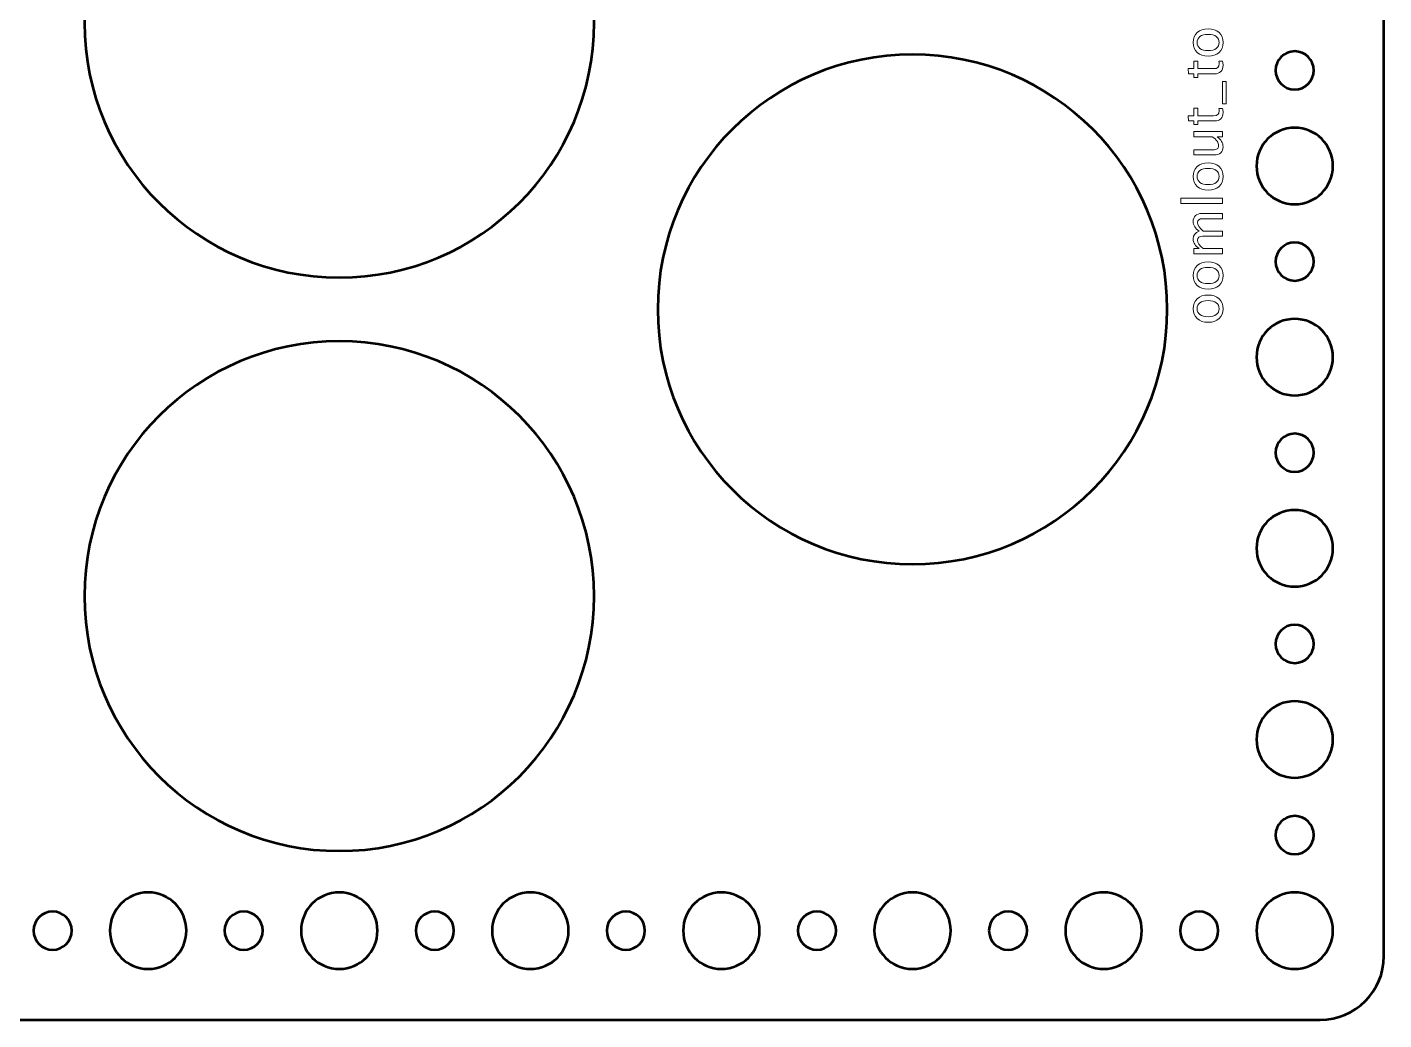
# Model space of a CAD drawing. Header units: centimetres. Extents: x -10.4 to 10.4, y -13.4 to 13.4.
# Drawn here: x -0.2 to 10.45, y -13.45 to -5.66 of the extents above; entities that cross this region are included whole.
import ezdxf

# ---------------------------------------------------------------- set-up
doc = ezdxf.new("R2010")
doc.units = ezdxf.units.CM
doc.header["$MEASUREMENT"] = 0
doc.layers.add('Layer 1', color=7, linetype='Continuous')

msp = doc.modelspace()

# ---------------------------------------------------------------- linework, layer by layer
at = {"layer": 'Layer 1', "lineweight": 53}
for points, knots in [([(9.95, -13.45), (9.95, -13.45), (-9.95, -13.45), (-9.95, -13.45), (-9.95, -13.45), (-10.22614, -13.45), (-10.45, -13.22614), (-10.45, -12.95), (-10.45, -12.95), (-10.45, -12.95), (-10.45, 12.95), (-10.45, 12.95), (-10.45, 12.95), (-10.45, 13.22614), (-10.22614, 13.45), (-9.95, 13.45), (-9.95, 13.45), (-9.95, 13.45), (9.95, 13.45), (9.95, 13.45), (9.95, 13.45), (10.22614, 13.45), (10.45, 13.22614), (10.45, 12.95), (10.45, 12.95), (10.45, 12.95), (10.45, -12.95), (10.45, -12.95), (10.45, -12.95), (10.45, -13.22614), (10.22614, -13.45), (9.95, -13.45)], [0, 0, 0, 0, 0.11111111, 0.11111111, 0.11111111, 0.11111111, 0.22222222, 0.22222222, 0.22222222, 0.22222222, 0.33333333, 0.33333333, 0.33333333, 0.33333333, 0.44444444, 0.44444444, 0.44444444, 0.44444444, 0.55555556, 0.55555556, 0.55555556, 0.55555556, 0.66666667, 0.66666667, 0.66666667, 0.66666667, 0.77777778, 0.77777778, 0.77777778, 0.77777778, 1, 1, 1, 1]), ([(0.25, -5.625), (0.25, -4.52043), (1.14543, -3.625), (2.25, -3.625), (2.25, -3.625), (3.35457, -3.625), (4.25, -4.52043), (4.25, -5.625), (4.25, -5.625), (4.25, -6.72957), (3.35457, -7.625), (2.25, -7.625), (2.25, -7.625), (1.14543, -7.625), (0.25, -6.72957), (0.25, -5.625)], [0, 0, 0, 0, 0.2, 0.2, 0.2, 0.2, 0.4, 0.4, 0.4, 0.4, 0.6, 0.6, 0.6, 0.6, 1, 1, 1, 1]), ([(9.75, -6.15), (9.66716, -6.15), (9.6, -6.08284), (9.6, -6), (9.6, -6), (9.6, -5.91716), (9.66716, -5.85), (9.75, -5.85), (9.75, -5.85), (9.83284, -5.85), (9.9, -5.91716), (9.9, -6), (9.9, -6), (9.9, -6.08284), (9.83284, -6.15), (9.75, -6.15)], [0, 0, 0, 0, 0.2, 0.2, 0.2, 0.2, 0.4, 0.4, 0.4, 0.4, 0.6, 0.6, 0.6, 0.6, 1, 1, 1, 1]), ([(4.75, -7.875), (4.75, -6.77043), (5.64543, -5.875), (6.75, -5.875), (6.75, -5.875), (7.85457, -5.875), (8.75, -6.77043), (8.75, -7.875), (8.75, -7.875), (8.75, -8.97957), (7.85457, -9.875), (6.75, -9.875), (6.75, -9.875), (5.64543, -9.875), (4.75, -8.97957), (4.75, -7.875)], [0, 0, 0, 0, 0.2, 0.2, 0.2, 0.2, 0.4, 0.4, 0.4, 0.4, 0.6, 0.6, 0.6, 0.6, 1, 1, 1, 1]), ([(9.75, -7.05), (9.58431, -7.05), (9.45, -6.91569), (9.45, -6.75), (9.45, -6.75), (9.45, -6.58431), (9.58431, -6.45), (9.75, -6.45), (9.75, -6.45), (9.91569, -6.45), (10.05, -6.58431), (10.05, -6.75), (10.05, -6.75), (10.05, -6.91569), (9.91569, -7.05), (9.75, -7.05)], [0, 0, 0, 0, 0.2, 0.2, 0.2, 0.2, 0.4, 0.4, 0.4, 0.4, 0.6, 0.6, 0.6, 0.6, 1, 1, 1, 1]), ([(9.75, -7.65), (9.66716, -7.65), (9.6, -7.58284), (9.6, -7.5), (9.6, -7.5), (9.6, -7.41716), (9.66716, -7.35), (9.75, -7.35), (9.75, -7.35), (9.83284, -7.35), (9.9, -7.41716), (9.9, -7.5), (9.9, -7.5), (9.9, -7.58284), (9.83284, -7.65), (9.75, -7.65)], [0, 0, 0, 0, 0.2, 0.2, 0.2, 0.2, 0.4, 0.4, 0.4, 0.4, 0.6, 0.6, 0.6, 0.6, 1, 1, 1, 1]), ([(9.75, -8.55), (9.58431, -8.55), (9.45, -8.41569), (9.45, -8.25), (9.45, -8.25), (9.45, -8.08431), (9.58431, -7.95), (9.75, -7.95), (9.75, -7.95), (9.91569, -7.95), (10.05, -8.08431), (10.05, -8.25), (10.05, -8.25), (10.05, -8.41569), (9.91569, -8.55), (9.75, -8.55)], [0, 0, 0, 0, 0.2, 0.2, 0.2, 0.2, 0.4, 0.4, 0.4, 0.4, 0.6, 0.6, 0.6, 0.6, 1, 1, 1, 1]), ([(0.25, -10.125), (0.25, -9.02043), (1.14543, -8.125), (2.25, -8.125), (2.25, -8.125), (3.35457, -8.125), (4.25, -9.02043), (4.25, -10.125), (4.25, -10.125), (4.25, -11.22957), (3.35457, -12.125), (2.25, -12.125), (2.25, -12.125), (1.14543, -12.125), (0.25, -11.22957), (0.25, -10.125)], [0, 0, 0, 0, 0.2, 0.2, 0.2, 0.2, 0.4, 0.4, 0.4, 0.4, 0.6, 0.6, 0.6, 0.6, 1, 1, 1, 1]), ([(9.75, -9.15), (9.66716, -9.15), (9.6, -9.08284), (9.6, -9), (9.6, -9), (9.6, -8.91716), (9.66716, -8.85), (9.75, -8.85), (9.75, -8.85), (9.83284, -8.85), (9.9, -8.91716), (9.9, -9), (9.9, -9), (9.9, -9.08284), (9.83284, -9.15), (9.75, -9.15)], [0, 0, 0, 0, 0.2, 0.2, 0.2, 0.2, 0.4, 0.4, 0.4, 0.4, 0.6, 0.6, 0.6, 0.6, 1, 1, 1, 1]), ([(9.75, -10.05), (9.58431, -10.05), (9.45, -9.91569), (9.45, -9.75), (9.45, -9.75), (9.45, -9.58431), (9.58431, -9.45), (9.75, -9.45), (9.75, -9.45), (9.91569, -9.45), (10.05, -9.58431), (10.05, -9.75), (10.05, -9.75), (10.05, -9.91569), (9.91569, -10.05), (9.75, -10.05)], [0, 0, 0, 0, 0.2, 0.2, 0.2, 0.2, 0.4, 0.4, 0.4, 0.4, 0.6, 0.6, 0.6, 0.6, 1, 1, 1, 1]), ([(9.75, -10.65), (9.66716, -10.65), (9.6, -10.58284), (9.6, -10.5), (9.6, -10.5), (9.6, -10.41716), (9.66716, -10.35), (9.75, -10.35), (9.75, -10.35), (9.83284, -10.35), (9.9, -10.41716), (9.9, -10.5), (9.9, -10.5), (9.9, -10.58284), (9.83284, -10.65), (9.75, -10.65)], [0, 0, 0, 0, 0.2, 0.2, 0.2, 0.2, 0.4, 0.4, 0.4, 0.4, 0.6, 0.6, 0.6, 0.6, 1, 1, 1, 1]), ([(9.75, -11.55), (9.58431, -11.55), (9.45, -11.41569), (9.45, -11.25), (9.45, -11.25), (9.45, -11.08431), (9.58431, -10.95), (9.75, -10.95), (9.75, -10.95), (9.91569, -10.95), (10.05, -11.08431), (10.05, -11.25), (10.05, -11.25), (10.05, -11.41569), (9.91569, -11.55), (9.75, -11.55)], [0, 0, 0, 0, 0.2, 0.2, 0.2, 0.2, 0.4, 0.4, 0.4, 0.4, 0.6, 0.6, 0.6, 0.6, 1, 1, 1, 1]), ([(9.75, -12.15), (9.66716, -12.15), (9.6, -12.08284), (9.6, -12), (9.6, -12), (9.6, -11.91716), (9.66716, -11.85), (9.75, -11.85), (9.75, -11.85), (9.83284, -11.85), (9.9, -11.91716), (9.9, -12), (9.9, -12), (9.9, -12.08284), (9.83284, -12.15), (9.75, -12.15)], [0, 0, 0, 0, 0.2, 0.2, 0.2, 0.2, 0.4, 0.4, 0.4, 0.4, 0.6, 0.6, 0.6, 0.6, 1, 1, 1, 1]), ([(0.45, -12.75), (0.45, -12.58431), (0.58431, -12.45), (0.75, -12.45), (0.75, -12.45), (0.91569, -12.45), (1.05, -12.58431), (1.05, -12.75), (1.05, -12.75), (1.05, -12.91569), (0.91569, -13.05), (0.75, -13.05), (0.75, -13.05), (0.58431, -13.05), (0.45, -12.91569), (0.45, -12.75)], [0, 0, 0, 0, 0.2, 0.2, 0.2, 0.2, 0.4, 0.4, 0.4, 0.4, 0.6, 0.6, 0.6, 0.6, 1, 1, 1, 1]), ([(1.95, -12.75), (1.95, -12.58431), (2.08431, -12.45), (2.25, -12.45), (2.25, -12.45), (2.41569, -12.45), (2.55, -12.58431), (2.55, -12.75), (2.55, -12.75), (2.55, -12.91569), (2.41569, -13.05), (2.25, -13.05), (2.25, -13.05), (2.08431, -13.05), (1.95, -12.91569), (1.95, -12.75)], [0, 0, 0, 0, 0.2, 0.2, 0.2, 0.2, 0.4, 0.4, 0.4, 0.4, 0.6, 0.6, 0.6, 0.6, 1, 1, 1, 1]), ([(3.45, -12.75), (3.45, -12.58431), (3.58431, -12.45), (3.75, -12.45), (3.75, -12.45), (3.91569, -12.45), (4.05, -12.58431), (4.05, -12.75), (4.05, -12.75), (4.05, -12.91569), (3.91569, -13.05), (3.75, -13.05), (3.75, -13.05), (3.58431, -13.05), (3.45, -12.91569), (3.45, -12.75)], [0, 0, 0, 0, 0.2, 0.2, 0.2, 0.2, 0.4, 0.4, 0.4, 0.4, 0.6, 0.6, 0.6, 0.6, 1, 1, 1, 1]), ([(4.95, -12.75), (4.95, -12.58431), (5.08431, -12.45), (5.25, -12.45), (5.25, -12.45), (5.41569, -12.45), (5.55, -12.58431), (5.55, -12.75), (5.55, -12.75), (5.55, -12.91569), (5.41569, -13.05), (5.25, -13.05), (5.25, -13.05), (5.08431, -13.05), (4.95, -12.91569), (4.95, -12.75)], [0, 0, 0, 0, 0.2, 0.2, 0.2, 0.2, 0.4, 0.4, 0.4, 0.4, 0.6, 0.6, 0.6, 0.6, 1, 1, 1, 1]), ([(6.45, -12.75), (6.45, -12.58431), (6.58431, -12.45), (6.75, -12.45), (6.75, -12.45), (6.91569, -12.45), (7.05, -12.58431), (7.05, -12.75), (7.05, -12.75), (7.05, -12.91569), (6.91569, -13.05), (6.75, -13.05), (6.75, -13.05), (6.58431, -13.05), (6.45, -12.91569), (6.45, -12.75)], [0, 0, 0, 0, 0.2, 0.2, 0.2, 0.2, 0.4, 0.4, 0.4, 0.4, 0.6, 0.6, 0.6, 0.6, 1, 1, 1, 1]), ([(7.95, -12.75), (7.95, -12.58431), (8.08431, -12.45), (8.25, -12.45), (8.25, -12.45), (8.41569, -12.45), (8.55, -12.58431), (8.55, -12.75), (8.55, -12.75), (8.55, -12.91569), (8.41569, -13.05), (8.25, -13.05), (8.25, -13.05), (8.08431, -13.05), (7.95, -12.91569), (7.95, -12.75)], [0, 0, 0, 0, 0.2, 0.2, 0.2, 0.2, 0.4, 0.4, 0.4, 0.4, 0.6, 0.6, 0.6, 0.6, 1, 1, 1, 1]), ([(9.45, -12.75), (9.45, -12.58431), (9.58431, -12.45), (9.75, -12.45), (9.75, -12.45), (9.91569, -12.45), (10.05, -12.58431), (10.05, -12.75), (10.05, -12.75), (10.05, -12.91569), (9.91569, -13.05), (9.75, -13.05), (9.75, -13.05), (9.58431, -13.05), (9.45, -12.91569), (9.45, -12.75)], [0, 0, 0, 0, 0.2, 0.2, 0.2, 0.2, 0.4, 0.4, 0.4, 0.4, 0.6, 0.6, 0.6, 0.6, 1, 1, 1, 1]), ([(-0.15, -12.75), (-0.15, -12.66716), (-0.08284, -12.6), (0, -12.6), (0, -12.6), (0.08284, -12.6), (0.15, -12.66716), (0.15, -12.75), (0.15, -12.75), (0.15, -12.83284), (0.08284, -12.9), (0, -12.9), (0, -12.9), (-0.08284, -12.9), (-0.15, -12.83284), (-0.15, -12.75)], [0, 0, 0, 0, 0.2, 0.2, 0.2, 0.2, 0.4, 0.4, 0.4, 0.4, 0.6, 0.6, 0.6, 0.6, 1, 1, 1, 1]), ([(1.35, -12.75), (1.35, -12.66716), (1.41716, -12.6), (1.5, -12.6), (1.5, -12.6), (1.58284, -12.6), (1.65, -12.66716), (1.65, -12.75), (1.65, -12.75), (1.65, -12.83284), (1.58284, -12.9), (1.5, -12.9), (1.5, -12.9), (1.41716, -12.9), (1.35, -12.83284), (1.35, -12.75)], [0, 0, 0, 0, 0.2, 0.2, 0.2, 0.2, 0.4, 0.4, 0.4, 0.4, 0.6, 0.6, 0.6, 0.6, 1, 1, 1, 1]), ([(2.85, -12.75), (2.85, -12.66716), (2.91716, -12.6), (3, -12.6), (3, -12.6), (3.08284, -12.6), (3.15, -12.66716), (3.15, -12.75), (3.15, -12.75), (3.15, -12.83284), (3.08284, -12.9), (3, -12.9), (3, -12.9), (2.91716, -12.9), (2.85, -12.83284), (2.85, -12.75)], [0, 0, 0, 0, 0.2, 0.2, 0.2, 0.2, 0.4, 0.4, 0.4, 0.4, 0.6, 0.6, 0.6, 0.6, 1, 1, 1, 1]), ([(4.35, -12.75), (4.35, -12.66716), (4.41716, -12.6), (4.5, -12.6), (4.5, -12.6), (4.58284, -12.6), (4.65, -12.66716), (4.65, -12.75), (4.65, -12.75), (4.65, -12.83284), (4.58284, -12.9), (4.5, -12.9), (4.5, -12.9), (4.41716, -12.9), (4.35, -12.83284), (4.35, -12.75)], [0, 0, 0, 0, 0.2, 0.2, 0.2, 0.2, 0.4, 0.4, 0.4, 0.4, 0.6, 0.6, 0.6, 0.6, 1, 1, 1, 1]), ([(5.85, -12.75), (5.85, -12.66716), (5.91716, -12.6), (6, -12.6), (6, -12.6), (6.08284, -12.6), (6.15, -12.66716), (6.15, -12.75), (6.15, -12.75), (6.15, -12.83284), (6.08284, -12.9), (6, -12.9), (6, -12.9), (5.91716, -12.9), (5.85, -12.83284), (5.85, -12.75)], [0, 0, 0, 0, 0.2, 0.2, 0.2, 0.2, 0.4, 0.4, 0.4, 0.4, 0.6, 0.6, 0.6, 0.6, 1, 1, 1, 1]), ([(7.35, -12.75), (7.35, -12.66716), (7.41716, -12.6), (7.5, -12.6), (7.5, -12.6), (7.58284, -12.6), (7.65, -12.66716), (7.65, -12.75), (7.65, -12.75), (7.65, -12.83284), (7.58284, -12.9), (7.5, -12.9), (7.5, -12.9), (7.41716, -12.9), (7.35, -12.83284), (7.35, -12.75)], [0, 0, 0, 0, 0.2, 0.2, 0.2, 0.2, 0.4, 0.4, 0.4, 0.4, 0.6, 0.6, 0.6, 0.6, 1, 1, 1, 1]), ([(8.85, -12.75), (8.85, -12.66716), (8.91716, -12.6), (9, -12.6), (9, -12.6), (9.08284, -12.6), (9.15, -12.66716), (9.15, -12.75), (9.15, -12.75), (9.15, -12.83284), (9.08284, -12.9), (9, -12.9), (9, -12.9), (8.91716, -12.9), (8.85, -12.83284), (8.85, -12.75)], [0, 0, 0, 0, 0.2, 0.2, 0.2, 0.2, 0.4, 0.4, 0.4, 0.4, 0.6, 0.6, 0.6, 0.6, 1, 1, 1, 1])]:
    msp.add_open_spline(points, degree=3, knots=knots, dxfattribs=at)
at = {"layer": 'Layer 1', "color": 5, "lineweight": 9}
for points, knots in [([(9.1876, -5.78071), (9.1876, -5.81366), (9.17709, -5.83976), (9.15606, -5.85895), (9.15606, -5.85895), (9.13504, -5.87821), (9.10646, -5.88781), (9.07041, -5.88781), (9.07041, -5.88781), (9.03443, -5.88781), (9.00592, -5.87821), (8.98497, -5.85895), (8.98497, -5.85895), (8.96401, -5.83976), (8.9535, -5.81366), (8.9535, -5.78071), (8.9535, -5.78071), (8.9535, -5.74776), (8.96401, -5.72165), (8.98497, -5.70246), (8.98497, -5.70246), (9.00592, -5.6832), (9.03443, -5.67361), (9.07041, -5.67361), (9.07041, -5.67361), (9.10646, -5.67361), (9.13504, -5.6832), (9.15606, -5.70246), (9.15606, -5.70246), (9.17709, -5.72165), (9.1876, -5.74776), (9.1876, -5.78071)], [0, 0, 0, 0, 0.11111111, 0.11111111, 0.11111111, 0.11111111, 0.22222222, 0.22222222, 0.22222222, 0.22222222, 0.33333333, 0.33333333, 0.33333333, 0.33333333, 0.44444444, 0.44444444, 0.44444444, 0.44444444, 0.55555556, 0.55555556, 0.55555556, 0.55555556, 0.66666667, 0.66666667, 0.66666667, 0.66666667, 0.77777778, 0.77777778, 0.77777778, 0.77777778, 1, 1, 1, 1]), ([(9.15712, -5.78078), (9.15712, -5.76067), (9.14957, -5.74501), (9.1344, -5.73386), (9.1344, -5.73386), (9.1193, -5.72278), (9.098, -5.71721), (9.07041, -5.71721), (9.07041, -5.71721), (9.04296, -5.71721), (9.02165, -5.72278), (9.00656, -5.73386), (9.00656, -5.73386), (8.99153, -5.74501), (8.98398, -5.76067), (8.98398, -5.78078), (8.98398, -5.78078), (8.98398, -5.80096), (8.99153, -5.81662), (9.00656, -5.82763), (9.00656, -5.82763), (9.02165, -5.8387), (9.04296, -5.84421), (9.07041, -5.84421), (9.07041, -5.84421), (9.098, -5.84421), (9.1193, -5.8387), (9.1344, -5.82763), (9.1344, -5.82763), (9.14957, -5.81662), (9.15712, -5.80096), (9.15712, -5.78078)], [0, 0, 0, 0, 0.11111111, 0.11111111, 0.11111111, 0.11111111, 0.22222222, 0.22222222, 0.22222222, 0.22222222, 0.33333333, 0.33333333, 0.33333333, 0.33333333, 0.44444444, 0.44444444, 0.44444444, 0.44444444, 0.55555556, 0.55555556, 0.55555556, 0.55555556, 0.66666667, 0.66666667, 0.66666667, 0.66666667, 0.77777778, 0.77777778, 0.77777778, 0.77777778, 1, 1, 1, 1]), ([(9.18245, -5.92803), (9.18591, -5.94059), (9.1876, -5.95153), (9.1876, -5.96077), (9.1876, -5.96077), (9.1876, -5.98151), (9.18167, -5.99767), (9.16982, -6.00924), (9.16982, -6.00924), (9.15797, -6.02088), (9.14153, -6.02667), (9.12043, -6.02667), (9.12043, -6.02667), (9.12043, -6.02667), (8.98863, -6.02667), (8.98863, -6.02667), (8.98863, -6.02667), (8.98863, -6.02667), (8.98863, -6.05475), (8.98863, -6.05475), (8.98863, -6.05475), (8.98863, -6.05475), (8.95816, -6.05475), (8.95816, -6.05475), (8.95816, -6.05475), (8.95816, -6.05475), (8.95816, -6.02667), (8.95816, -6.02667), (8.95816, -6.02667), (8.95816, -6.02667), (8.91759, -6.02667), (8.91759, -6.02667), (8.91759, -6.02667), (8.91759, -6.02667), (8.91371, -5.98603), (8.91371, -5.98603), (8.91371, -5.98603), (8.91371, -5.98603), (8.95816, -5.98603), (8.95816, -5.98603), (8.95816, -5.98603), (8.95816, -5.98603), (8.95816, -5.92718), (8.95816, -5.92718), (8.95816, -5.92718), (8.95816, -5.92718), (8.98863, -5.92718), (8.98863, -5.92718), (8.98863, -5.92718), (8.98863, -5.92718), (8.98863, -5.98603), (8.98863, -5.98603), (8.98863, -5.98603), (8.98863, -5.98603), (9.11309, -5.98603), (9.11309, -5.98603), (9.11309, -5.98603), (9.14244, -5.98603), (9.15712, -5.97326), (9.15712, -5.94779), (9.15712, -5.94779), (9.15712, -5.94235), (9.1562, -5.93579), (9.15444, -5.92803), (9.15444, -5.92803), (9.15444, -5.92803), (9.18245, -5.92803), (9.18245, -5.92803)], [0, 0, 0, 0, 0.05555556, 0.05555556, 0.05555556, 0.05555556, 0.11111111, 0.11111111, 0.11111111, 0.11111111, 0.16666667, 0.16666667, 0.16666667, 0.16666667, 0.22222222, 0.22222222, 0.22222222, 0.22222222, 0.27777778, 0.27777778, 0.27777778, 0.27777778, 0.33333333, 0.33333333, 0.33333333, 0.33333333, 0.38888889, 0.38888889, 0.38888889, 0.38888889, 0.44444444, 0.44444444, 0.44444444, 0.44444444, 0.5, 0.5, 0.5, 0.5, 0.55555556, 0.55555556, 0.55555556, 0.55555556, 0.61111111, 0.61111111, 0.61111111, 0.61111111, 0.66666667, 0.66666667, 0.66666667, 0.66666667, 0.72222222, 0.72222222, 0.72222222, 0.72222222, 0.77777778, 0.77777778, 0.77777778, 0.77777778, 0.83333333, 0.83333333, 0.83333333, 0.83333333, 0.88888889, 0.88888889, 0.88888889, 0.88888889, 1, 1, 1, 1]), ([(9.213, -6.26289), (9.213, -6.26289), (9.18252, -6.26289), (9.18252, -6.26289), (9.18252, -6.26289), (9.18252, -6.26289), (9.18252, -6.08678), (9.18252, -6.08678), (9.18252, -6.08678), (9.18252, -6.08678), (9.213, -6.08678), (9.213, -6.08678), (9.213, -6.08678), (9.213, -6.08678), (9.213, -6.26289), (9.213, -6.26289)], [0, 0, 0, 0, 0.2, 0.2, 0.2, 0.2, 0.4, 0.4, 0.4, 0.4, 0.6, 0.6, 0.6, 0.6, 1, 1, 1, 1]), ([(9.18245, -6.29803), (9.18591, -6.31059), (9.1876, -6.32153), (9.1876, -6.33077), (9.1876, -6.33077), (9.1876, -6.35151), (9.18167, -6.36767), (9.16982, -6.37924), (9.16982, -6.37924), (9.15797, -6.39088), (9.14153, -6.39667), (9.12043, -6.39667), (9.12043, -6.39667), (9.12043, -6.39667), (8.98863, -6.39667), (8.98863, -6.39667), (8.98863, -6.39667), (8.98863, -6.39667), (8.98863, -6.42475), (8.98863, -6.42475), (8.98863, -6.42475), (8.98863, -6.42475), (8.95816, -6.42475), (8.95816, -6.42475), (8.95816, -6.42475), (8.95816, -6.42475), (8.95816, -6.39667), (8.95816, -6.39667), (8.95816, -6.39667), (8.95816, -6.39667), (8.91759, -6.39667), (8.91759, -6.39667), (8.91759, -6.39667), (8.91759, -6.39667), (8.91371, -6.35603), (8.91371, -6.35603), (8.91371, -6.35603), (8.91371, -6.35603), (8.95816, -6.35603), (8.95816, -6.35603), (8.95816, -6.35603), (8.95816, -6.35603), (8.95816, -6.29718), (8.95816, -6.29718), (8.95816, -6.29718), (8.95816, -6.29718), (8.98863, -6.29718), (8.98863, -6.29718), (8.98863, -6.29718), (8.98863, -6.29718), (8.98863, -6.35603), (8.98863, -6.35603), (8.98863, -6.35603), (8.98863, -6.35603), (9.11309, -6.35603), (9.11309, -6.35603), (9.11309, -6.35603), (9.14244, -6.35603), (9.15712, -6.34326), (9.15712, -6.31779), (9.15712, -6.31779), (9.15712, -6.31235), (9.1562, -6.30579), (9.15444, -6.29803), (9.15444, -6.29803), (9.15444, -6.29803), (9.18245, -6.29803), (9.18245, -6.29803)], [0, 0, 0, 0, 0.05555556, 0.05555556, 0.05555556, 0.05555556, 0.11111111, 0.11111111, 0.11111111, 0.11111111, 0.16666667, 0.16666667, 0.16666667, 0.16666667, 0.22222222, 0.22222222, 0.22222222, 0.22222222, 0.27777778, 0.27777778, 0.27777778, 0.27777778, 0.33333333, 0.33333333, 0.33333333, 0.33333333, 0.38888889, 0.38888889, 0.38888889, 0.38888889, 0.44444444, 0.44444444, 0.44444444, 0.44444444, 0.5, 0.5, 0.5, 0.5, 0.55555556, 0.55555556, 0.55555556, 0.55555556, 0.61111111, 0.61111111, 0.61111111, 0.61111111, 0.66666667, 0.66666667, 0.66666667, 0.66666667, 0.72222222, 0.72222222, 0.72222222, 0.72222222, 0.77777778, 0.77777778, 0.77777778, 0.77777778, 0.83333333, 0.83333333, 0.83333333, 0.83333333, 0.88888889, 0.88888889, 0.88888889, 0.88888889, 1, 1, 1, 1]), ([(9.18252, -6.52056), (9.18252, -6.52056), (9.14033, -6.52056), (9.14033, -6.52056), (9.14033, -6.52056), (9.17187, -6.54223), (9.1876, -6.56854), (9.1876, -6.59945), (9.1876, -6.59945), (9.1876, -6.61906), (9.18146, -6.63465), (9.16911, -6.64622), (9.16911, -6.64622), (9.15677, -6.65786), (9.14019, -6.66365), (9.11923, -6.66365), (9.11923, -6.66365), (9.11923, -6.66365), (8.95816, -6.66365), (8.95816, -6.66365), (8.95816, -6.66365), (8.95816, -6.66365), (8.95816, -6.62301), (8.95816, -6.62301), (8.95816, -6.62301), (8.95816, -6.62301), (9.10597, -6.62301), (9.10597, -6.62301), (9.10597, -6.62301), (9.12283, -6.62301), (9.13475, -6.62054), (9.14181, -6.61567), (9.14181, -6.61567), (9.14894, -6.61073), (9.15246, -6.60255), (9.15246, -6.59105), (9.15246, -6.59105), (9.15246, -6.56621), (9.13617, -6.54265), (9.1035, -6.52056), (9.1035, -6.52056), (9.1035, -6.52056), (8.95816, -6.52056), (8.95816, -6.52056), (8.95816, -6.52056), (8.95816, -6.52056), (8.95816, -6.47993), (8.95816, -6.47993), (8.95816, -6.47993), (8.95816, -6.47993), (9.18252, -6.47993), (9.18252, -6.47993), (9.18252, -6.47993), (9.18252, -6.47993), (9.18252, -6.52056), (9.18252, -6.52056)], [0, 0, 0, 0, 0.06666667, 0.06666667, 0.06666667, 0.06666667, 0.13333333, 0.13333333, 0.13333333, 0.13333333, 0.2, 0.2, 0.2, 0.2, 0.26666667, 0.26666667, 0.26666667, 0.26666667, 0.33333333, 0.33333333, 0.33333333, 0.33333333, 0.4, 0.4, 0.4, 0.4, 0.46666667, 0.46666667, 0.46666667, 0.46666667, 0.53333333, 0.53333333, 0.53333333, 0.53333333, 0.6, 0.6, 0.6, 0.6, 0.66666667, 0.66666667, 0.66666667, 0.66666667, 0.73333333, 0.73333333, 0.73333333, 0.73333333, 0.8, 0.8, 0.8, 0.8, 0.86666667, 0.86666667, 0.86666667, 0.86666667, 1, 1, 1, 1]), ([(9.1876, -6.83186), (9.1876, -6.86481), (9.17709, -6.89091), (9.15606, -6.9101), (9.15606, -6.9101), (9.13504, -6.92936), (9.10646, -6.93896), (9.07041, -6.93896), (9.07041, -6.93896), (9.03443, -6.93896), (9.00592, -6.92936), (8.98497, -6.9101), (8.98497, -6.9101), (8.96401, -6.89091), (8.9535, -6.86481), (8.9535, -6.83186), (8.9535, -6.83186), (8.9535, -6.79891), (8.96401, -6.7728), (8.98497, -6.75361), (8.98497, -6.75361), (9.00592, -6.73435), (9.03443, -6.72476), (9.07041, -6.72476), (9.07041, -6.72476), (9.10646, -6.72476), (9.13504, -6.73435), (9.15606, -6.75361), (9.15606, -6.75361), (9.17709, -6.7728), (9.1876, -6.79891), (9.1876, -6.83186)], [0, 0, 0, 0, 0.11111111, 0.11111111, 0.11111111, 0.11111111, 0.22222222, 0.22222222, 0.22222222, 0.22222222, 0.33333333, 0.33333333, 0.33333333, 0.33333333, 0.44444444, 0.44444444, 0.44444444, 0.44444444, 0.55555556, 0.55555556, 0.55555556, 0.55555556, 0.66666667, 0.66666667, 0.66666667, 0.66666667, 0.77777778, 0.77777778, 0.77777778, 0.77777778, 1, 1, 1, 1]), ([(9.15712, -6.83193), (9.15712, -6.81182), (9.14957, -6.79616), (9.1344, -6.78501), (9.1344, -6.78501), (9.1193, -6.77393), (9.098, -6.76836), (9.07041, -6.76836), (9.07041, -6.76836), (9.04296, -6.76836), (9.02165, -6.77393), (9.00656, -6.78501), (9.00656, -6.78501), (8.99153, -6.79616), (8.98398, -6.81182), (8.98398, -6.83193), (8.98398, -6.83193), (8.98398, -6.85211), (8.99153, -6.86777), (9.00656, -6.87878), (9.00656, -6.87878), (9.02165, -6.88985), (9.04296, -6.89536), (9.07041, -6.89536), (9.07041, -6.89536), (9.098, -6.89536), (9.1193, -6.88985), (9.1344, -6.87878), (9.1344, -6.87878), (9.14957, -6.86777), (9.15712, -6.85211), (9.15712, -6.83193)], [0, 0, 0, 0, 0.11111111, 0.11111111, 0.11111111, 0.11111111, 0.22222222, 0.22222222, 0.22222222, 0.22222222, 0.33333333, 0.33333333, 0.33333333, 0.33333333, 0.44444444, 0.44444444, 0.44444444, 0.44444444, 0.55555556, 0.55555556, 0.55555556, 0.55555556, 0.66666667, 0.66666667, 0.66666667, 0.66666667, 0.77777778, 0.77777778, 0.77777778, 0.77777778, 1, 1, 1, 1]), ([(9.18252, -7.04352), (9.18252, -7.04352), (8.85613, -7.04352), (8.85613, -7.04352), (8.85613, -7.04352), (8.85613, -7.04352), (8.85613, -7.00288), (8.85613, -7.00288), (8.85613, -7.00288), (8.85613, -7.00288), (9.18252, -7.00288), (9.18252, -7.00288), (9.18252, -7.00288), (9.18252, -7.00288), (9.18252, -7.04352), (9.18252, -7.04352)], [0, 0, 0, 0, 0.2, 0.2, 0.2, 0.2, 0.4, 0.4, 0.4, 0.4, 0.6, 0.6, 0.6, 0.6, 1, 1, 1, 1]), ([(9.18252, -7.43877), (9.18252, -7.43877), (8.95816, -7.43877), (8.95816, -7.43877), (8.95816, -7.43877), (8.95816, -7.43877), (8.95816, -7.39813), (8.95816, -7.39813), (8.95816, -7.39813), (8.95816, -7.39813), (9.00056, -7.39813), (9.00056, -7.39813), (9.00056, -7.39813), (8.96916, -7.3783), (8.9535, -7.3529), (8.9535, -7.32179), (8.9535, -7.32179), (8.9535, -7.2918), (8.96916, -7.27141), (9.00056, -7.26055), (9.00056, -7.26055), (8.96888, -7.24129), (8.95308, -7.21617), (8.95308, -7.18534), (8.95308, -7.18534), (8.95308, -7.16565), (8.95886, -7.15034), (8.9705, -7.13941), (8.9705, -7.13941), (8.98214, -7.12847), (8.99844, -7.12297), (9.0194, -7.12297), (9.0194, -7.12297), (9.0194, -7.12297), (9.18252, -7.12297), (9.18252, -7.12297), (9.18252, -7.12297), (9.18252, -7.12297), (9.18252, -7.16361), (9.18252, -7.16361), (9.18252, -7.16361), (9.18252, -7.16361), (9.0261, -7.16361), (9.0261, -7.16361), (9.0261, -7.16361), (9.00056, -7.16361), (8.98779, -7.17377), (8.98779, -7.19409), (8.98779, -7.19409), (8.98779, -7.21518), (9.00268, -7.23734), (9.03252, -7.26055), (9.03252, -7.26055), (9.03252, -7.26055), (9.18252, -7.26055), (9.18252, -7.26055), (9.18252, -7.26055), (9.18252, -7.26055), (9.18252, -7.30119), (9.18252, -7.30119), (9.18252, -7.30119), (9.18252, -7.30119), (9.02596, -7.30119), (9.02596, -7.30119), (9.02596, -7.30119), (9.00021, -7.30119), (8.98736, -7.31149), (8.98736, -7.33216), (8.98736, -7.33216), (8.98736, -7.35269), (9.00232, -7.37471), (9.03231, -7.39813), (9.03231, -7.39813), (9.03231, -7.39813), (9.18252, -7.39813), (9.18252, -7.39813), (9.18252, -7.39813), (9.18252, -7.39813), (9.18252, -7.43877), (9.18252, -7.43877)], [0, 0, 0, 0, 0.04761905, 0.04761905, 0.04761905, 0.04761905, 0.0952381, 0.0952381, 0.0952381, 0.0952381, 0.14285714, 0.14285714, 0.14285714, 0.14285714, 0.19047619, 0.19047619, 0.19047619, 0.19047619, 0.23809524, 0.23809524, 0.23809524, 0.23809524, 0.28571429, 0.28571429, 0.28571429, 0.28571429, 0.33333333, 0.33333333, 0.33333333, 0.33333333, 0.38095238, 0.38095238, 0.38095238, 0.38095238, 0.42857143, 0.42857143, 0.42857143, 0.42857143, 0.47619048, 0.47619048, 0.47619048, 0.47619048, 0.52380952, 0.52380952, 0.52380952, 0.52380952, 0.57142857, 0.57142857, 0.57142857, 0.57142857, 0.61904762, 0.61904762, 0.61904762, 0.61904762, 0.66666667, 0.66666667, 0.66666667, 0.66666667, 0.71428571, 0.71428571, 0.71428571, 0.71428571, 0.76190476, 0.76190476, 0.76190476, 0.76190476, 0.80952381, 0.80952381, 0.80952381, 0.80952381, 0.85714286, 0.85714286, 0.85714286, 0.85714286, 0.9047619, 0.9047619, 0.9047619, 0.9047619, 1, 1, 1, 1]), ([(9.1876, -7.60952), (9.1876, -7.64247), (9.17709, -7.66857), (9.15606, -7.68776), (9.15606, -7.68776), (9.13504, -7.70702), (9.10646, -7.71662), (9.07041, -7.71662), (9.07041, -7.71662), (9.03443, -7.71662), (9.00592, -7.70702), (8.98497, -7.68776), (8.98497, -7.68776), (8.96401, -7.66857), (8.9535, -7.64247), (8.9535, -7.60952), (8.9535, -7.60952), (8.9535, -7.57657), (8.96401, -7.55046), (8.98497, -7.53127), (8.98497, -7.53127), (9.00592, -7.51201), (9.03443, -7.50242), (9.07041, -7.50242), (9.07041, -7.50242), (9.10646, -7.50242), (9.13504, -7.51201), (9.15606, -7.53127), (9.15606, -7.53127), (9.17709, -7.55046), (9.1876, -7.57657), (9.1876, -7.60952)], [0, 0, 0, 0, 0.11111111, 0.11111111, 0.11111111, 0.11111111, 0.22222222, 0.22222222, 0.22222222, 0.22222222, 0.33333333, 0.33333333, 0.33333333, 0.33333333, 0.44444444, 0.44444444, 0.44444444, 0.44444444, 0.55555556, 0.55555556, 0.55555556, 0.55555556, 0.66666667, 0.66666667, 0.66666667, 0.66666667, 0.77777778, 0.77777778, 0.77777778, 0.77777778, 1, 1, 1, 1]), ([(9.15712, -7.60959), (9.15712, -7.58948), (9.14957, -7.57382), (9.1344, -7.56267), (9.1344, -7.56267), (9.1193, -7.55159), (9.098, -7.54602), (9.07041, -7.54602), (9.07041, -7.54602), (9.04296, -7.54602), (9.02165, -7.55159), (9.00656, -7.56267), (9.00656, -7.56267), (8.99153, -7.57382), (8.98398, -7.58948), (8.98398, -7.60959), (8.98398, -7.60959), (8.98398, -7.62977), (8.99153, -7.64543), (9.00656, -7.65644), (9.00656, -7.65644), (9.02165, -7.66751), (9.04296, -7.67302), (9.07041, -7.67302), (9.07041, -7.67302), (9.098, -7.67302), (9.1193, -7.66751), (9.1344, -7.65644), (9.1344, -7.65644), (9.14957, -7.64543), (9.15712, -7.62977), (9.15712, -7.60959)], [0, 0, 0, 0, 0.11111111, 0.11111111, 0.11111111, 0.11111111, 0.22222222, 0.22222222, 0.22222222, 0.22222222, 0.33333333, 0.33333333, 0.33333333, 0.33333333, 0.44444444, 0.44444444, 0.44444444, 0.44444444, 0.55555556, 0.55555556, 0.55555556, 0.55555556, 0.66666667, 0.66666667, 0.66666667, 0.66666667, 0.77777778, 0.77777778, 0.77777778, 0.77777778, 1, 1, 1, 1]), ([(9.1876, -7.86959), (9.1876, -7.90254), (9.17709, -7.92864), (9.15606, -7.94783), (9.15606, -7.94783), (9.13504, -7.96709), (9.10646, -7.97669), (9.07041, -7.97669), (9.07041, -7.97669), (9.03443, -7.97669), (9.00592, -7.96709), (8.98497, -7.94783), (8.98497, -7.94783), (8.96401, -7.92864), (8.9535, -7.90254), (8.9535, -7.86959), (8.9535, -7.86959), (8.9535, -7.83664), (8.96401, -7.81053), (8.98497, -7.79134), (8.98497, -7.79134), (9.00592, -7.77208), (9.03443, -7.76249), (9.07041, -7.76249), (9.07041, -7.76249), (9.10646, -7.76249), (9.13504, -7.77208), (9.15606, -7.79134), (9.15606, -7.79134), (9.17709, -7.81053), (9.1876, -7.83664), (9.1876, -7.86959)], [0, 0, 0, 0, 0.11111111, 0.11111111, 0.11111111, 0.11111111, 0.22222222, 0.22222222, 0.22222222, 0.22222222, 0.33333333, 0.33333333, 0.33333333, 0.33333333, 0.44444444, 0.44444444, 0.44444444, 0.44444444, 0.55555556, 0.55555556, 0.55555556, 0.55555556, 0.66666667, 0.66666667, 0.66666667, 0.66666667, 0.77777778, 0.77777778, 0.77777778, 0.77777778, 1, 1, 1, 1]), ([(9.15712, -7.86966), (9.15712, -7.84955), (9.14957, -7.83389), (9.1344, -7.82274), (9.1344, -7.82274), (9.1193, -7.81166), (9.098, -7.80609), (9.07041, -7.80609), (9.07041, -7.80609), (9.04296, -7.80609), (9.02165, -7.81166), (9.00656, -7.82274), (9.00656, -7.82274), (8.99153, -7.83389), (8.98398, -7.84955), (8.98398, -7.86966), (8.98398, -7.86966), (8.98398, -7.88984), (8.99153, -7.9055), (9.00656, -7.91651), (9.00656, -7.91651), (9.02165, -7.92758), (9.04296, -7.93309), (9.07041, -7.93309), (9.07041, -7.93309), (9.098, -7.93309), (9.1193, -7.92758), (9.1344, -7.91651), (9.1344, -7.91651), (9.14957, -7.9055), (9.15712, -7.88984), (9.15712, -7.86966)], [0, 0, 0, 0, 0.11111111, 0.11111111, 0.11111111, 0.11111111, 0.22222222, 0.22222222, 0.22222222, 0.22222222, 0.33333333, 0.33333333, 0.33333333, 0.33333333, 0.44444444, 0.44444444, 0.44444444, 0.44444444, 0.55555556, 0.55555556, 0.55555556, 0.55555556, 0.66666667, 0.66666667, 0.66666667, 0.66666667, 0.77777778, 0.77777778, 0.77777778, 0.77777778, 1, 1, 1, 1])]:
    msp.add_open_spline(points, degree=3, knots=knots, dxfattribs=at)

doc.saveas('drawing.dxf')
